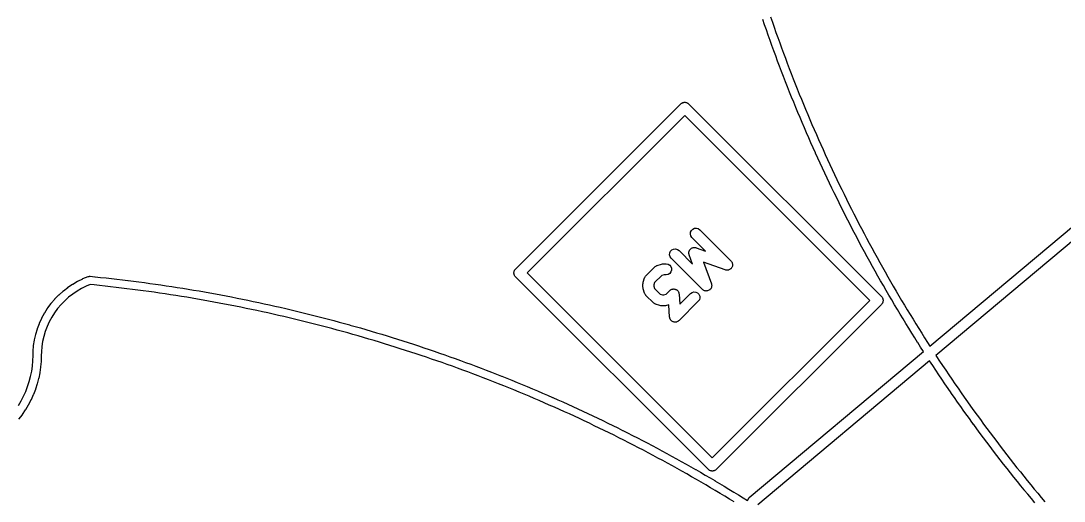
# Model space of a CAD drawing. Extents: x 83 to 195, y -153 to -41.
# Drawn here: x 140.45 to 159.39, y -114.65 to -105.92 of the extents above; entities that cross this region are included whole.
import ezdxf

# ---------------------------------------------------------------- set-up
doc = ezdxf.new("R2010")
doc.units = 0
doc.header["$MEASUREMENT"] = 0
doc.layers.add('BLACK', color=7, linetype='CONTINUOUS')

msp = doc.modelspace()

# ---------------------------------------------------------------- linework, layer by layer
at = {"layer": 'Black'}
for p, q in [((153.949, -105.993), (153.917, -105.899)), ((153.982, -106.088), (153.949, -105.993)), ((153.949, -105.993), (153.949, -105.993)), ((153.949, -105.993), (153.949, -105.993)), ((154.059, -105.85), (154.091, -105.944)), ((154.091, -105.944), (154.124, -106.038)), ((154.016, -106.183), (153.982, -106.088)), ((153.982, -106.088), (153.982, -106.088)), ((153.982, -106.088), (153.982, -106.088)), ((154.049, -106.277), (154.016, -106.183)), ((154.016, -106.183), (154.016, -106.183)), ((154.016, -106.183), (154.016, -106.183)), ((154.124, -106.038), (154.157, -106.133)), ((154.157, -106.133), (154.19, -106.227)), ((154.083, -106.371), (154.049, -106.277)), ((154.049, -106.277), (154.049, -106.277)), ((154.049, -106.277), (154.049, -106.277)), ((154.083, -106.372), (154.083, -106.371)), ((154.083, -106.371), (154.083, -106.371)), ((154.117, -106.466), (154.083, -106.372)), ((154.19, -106.227), (154.224, -106.32)), ((154.224, -106.32), (154.258, -106.414)), ((154.152, -106.56), (154.117, -106.466)), ((154.117, -106.466), (154.117, -106.466)), ((154.117, -106.466), (154.117, -106.466)), ((154.187, -106.654), (154.152, -106.56)), ((154.152, -106.56), (154.152, -106.56)), ((154.152, -106.56), (154.152, -106.56)), ((154.258, -106.414), (154.293, -106.508)), ((154.293, -106.508), (154.293, -106.508)), ((154.293, -106.508), (154.327, -106.601)), ((154.222, -106.748), (154.187, -106.654)), ((154.187, -106.654), (154.187, -106.654)), ((154.187, -106.654), (154.187, -106.654)), ((154.258, -106.841), (154.222, -106.748)), ((154.222, -106.748), (154.222, -106.748)), ((154.222, -106.748), (154.222, -106.748)), ((154.327, -106.601), (154.362, -106.694)), ((154.362, -106.694), (154.362, -106.694)), ((154.362, -106.694), (154.398, -106.788)), ((154.258, -106.842), (154.258, -106.841)), ((154.258, -106.841), (154.258, -106.841)), ((154.294, -106.935), (154.258, -106.842)), ((154.33, -107.028), (154.294, -106.935)), ((154.294, -106.935), (154.294, -106.935)), ((154.294, -106.935), (154.294, -106.935)), ((154.398, -106.788), (154.434, -106.881)), ((154.434, -106.881), (154.47, -106.974)), ((154.33, -107.029), (154.33, -107.028)), ((154.33, -107.028), (154.33, -107.028)), ((154.367, -107.122), (154.33, -107.029)), ((154.404, -107.215), (154.367, -107.122)), ((154.367, -107.122), (154.367, -107.122)), ((154.367, -107.122), (154.367, -107.122)), ((154.47, -106.974), (154.506, -107.067)), ((154.506, -107.067), (154.506, -107.067)), ((154.506, -107.067), (154.543, -107.159)), ((154.441, -107.308), (154.404, -107.215)), ((154.404, -107.215), (154.404, -107.215)), ((154.404, -107.215), (154.404, -107.215)), ((154.479, -107.401), (154.441, -107.308)), ((154.441, -107.308), (154.441, -107.308)), ((154.441, -107.308), (154.441, -107.308)), ((154.543, -107.159), (154.58, -107.252)), ((154.58, -107.252), (154.618, -107.344)), ((149.43, -110.43), (152.43, -107.43)), ((152.43, -107.43), (152.437, -107.425)), ((152.437, -107.425), (152.444, -107.419)), ((152.444, -107.419), (152.452, -107.415)), ((152.452, -107.415), (152.459, -107.41)), ((152.459, -107.41), (152.467, -107.408)), ((152.467, -107.408), (152.475, -107.404)), ((152.475, -107.404), (152.484, -107.404)), ((152.484, -107.404), (152.492, -107.401)), ((152.492, -107.401), (152.501, -107.402)), ((152.501, -107.402), (152.51, -107.401)), ((152.51, -107.401), (152.518, -107.404)), ((152.518, -107.404), (152.527, -107.404)), ((152.527, -107.404), (152.535, -107.408)), ((152.535, -107.408), (152.543, -107.41)), ((152.543, -107.41), (152.55, -107.415)), ((152.55, -107.415), (152.558, -107.419)), ((152.558, -107.419), (152.565, -107.425)), ((152.565, -107.425), (152.572, -107.43)), ((152.572, -107.43), (156.072, -110.93)), ((154.517, -107.494), (154.479, -107.401)), ((154.479, -107.401), (154.479, -107.401)), ((154.479, -107.401), (154.479, -107.401)), ((154.555, -107.586), (154.517, -107.494)), ((154.517, -107.494), (154.517, -107.494)), ((154.517, -107.494), (154.517, -107.494)), ((154.618, -107.344), (154.618, -107.344)), ((154.618, -107.344), (154.656, -107.437)), ((154.656, -107.437), (154.694, -107.529)), ((152.501, -107.642), (149.642, -110.501)), ((155.86, -111.001), (152.501, -107.642)), ((154.555, -107.587), (154.555, -107.586)), ((154.555, -107.586), (154.555, -107.586)), ((154.594, -107.679), (154.555, -107.587)), ((154.633, -107.771), (154.594, -107.679)), ((154.594, -107.679), (154.594, -107.679)), ((154.594, -107.679), (154.594, -107.679)), ((154.694, -107.529), (154.732, -107.621)), ((154.732, -107.621), (154.771, -107.713)), ((154.771, -107.713), (154.81, -107.804)), ((154.672, -107.863), (154.633, -107.771)), ((154.633, -107.771), (154.633, -107.771)), ((154.633, -107.771), (154.633, -107.771)), ((154.672, -107.864), (154.672, -107.863)), ((154.712, -107.955), (154.672, -107.864)), ((154.672, -107.864), (154.672, -107.864)), ((154.81, -107.804), (154.85, -107.896)), ((154.85, -107.896), (154.889, -107.987)), ((154.712, -107.956), (154.712, -107.955)), ((154.752, -108.047), (154.712, -107.956)), ((154.712, -107.956), (154.712, -107.956)), ((154.752, -108.048), (154.752, -108.047)), ((154.792, -108.139), (154.752, -108.048)), ((154.752, -108.048), (154.752, -108.048)), ((154.889, -107.987), (154.929, -108.079)), ((154.929, -108.079), (154.97, -108.17)), ((154.833, -108.231), (154.792, -108.139)), ((154.792, -108.139), (154.792, -108.139)), ((154.792, -108.139), (154.792, -108.139)), ((154.874, -108.322), (154.833, -108.231)), ((154.833, -108.231), (154.833, -108.231)), ((154.833, -108.231), (154.833, -108.231)), ((154.97, -108.17), (155.011, -108.261)), ((155.011, -108.261), (155.052, -108.352)), ((154.874, -108.323), (154.874, -108.322)), ((154.874, -108.322), (154.874, -108.322)), ((154.915, -108.414), (154.874, -108.323)), ((154.957, -108.505), (154.915, -108.414)), ((154.915, -108.414), (154.915, -108.414)), ((154.915, -108.414), (154.915, -108.414)), ((155.052, -108.352), (155.093, -108.443)), ((155.093, -108.443), (155.135, -108.533)), ((154.999, -108.596), (154.957, -108.505)), ((154.957, -108.505), (154.957, -108.505)), ((154.957, -108.505), (154.957, -108.505)), ((155.041, -108.687), (154.999, -108.596)), ((154.999, -108.596), (154.999, -108.596)), ((154.999, -108.596), (154.999, -108.596)), ((155.135, -108.533), (155.177, -108.623)), ((155.177, -108.623), (155.22, -108.714)), ((155.084, -108.778), (155.041, -108.687)), ((155.041, -108.687), (155.041, -108.687)), ((155.041, -108.687), (155.041, -108.687)), ((155.127, -108.868), (155.084, -108.778)), ((155.084, -108.778), (155.084, -108.778)), ((155.084, -108.778), (155.084, -108.778)), ((155.22, -108.714), (155.262, -108.804)), ((155.262, -108.804), (155.306, -108.894)), ((155.17, -108.959), (155.127, -108.868)), ((155.127, -108.868), (155.127, -108.868)), ((155.127, -108.868), (155.127, -108.868)), ((155.214, -109.049), (155.17, -108.959)), ((155.17, -108.959), (155.17, -108.959)), ((155.17, -108.959), (155.17, -108.959)), ((155.306, -108.894), (155.349, -108.983)), ((155.349, -108.983), (155.393, -109.073)), ((155.258, -109.139), (155.214, -109.049)), ((155.214, -109.049), (155.214, -109.049)), ((155.214, -109.049), (155.214, -109.049)), ((155.302, -109.229), (155.258, -109.139)), ((155.258, -109.139), (155.258, -109.139)), ((155.258, -109.139), (155.258, -109.139)), ((155.393, -109.073), (155.393, -109.073)), ((155.393, -109.073), (155.437, -109.162)), ((155.437, -109.162), (155.481, -109.252)), ((155.347, -109.319), (155.302, -109.229)), ((155.302, -109.229), (155.302, -109.229)), ((155.302, -109.229), (155.302, -109.229)), ((155.392, -109.408), (155.347, -109.319)), ((155.347, -109.319), (155.347, -109.319)), ((155.347, -109.319), (155.347, -109.319)), ((155.392, -109.409), (155.392, -109.408)), ((155.392, -109.408), (155.392, -109.408)), ((155.437, -109.498), (155.392, -109.409)), ((155.481, -109.252), (155.526, -109.341)), ((155.526, -109.341), (155.571, -109.43)), ((156.95, -111.831), (159.951, -109.313)), ((155.483, -109.587), (155.437, -109.498)), ((155.437, -109.498), (155.437, -109.498)), ((155.437, -109.498), (155.437, -109.498)), ((155.529, -109.676), (155.483, -109.587)), ((155.483, -109.587), (155.483, -109.587)), ((155.483, -109.587), (155.483, -109.587)), ((155.571, -109.43), (155.616, -109.519)), ((155.616, -109.519), (155.616, -109.519)), ((155.616, -109.519), (155.662, -109.607)), ((160.051, -109.486), (157.058, -111.998)), ((152.603, -109.796), (152.606, -109.761)), ((152.606, -109.761), (152.621, -109.73)), ((152.621, -109.73), (152.646, -109.705)), ((152.646, -109.705), (152.677, -109.69)), ((152.677, -109.69), (152.712, -109.687)), ((152.712, -109.687), (152.745, -109.696)), ((152.745, -109.696), (152.774, -109.716)), ((152.774, -109.716), (153.339, -110.282)), ((155.575, -109.765), (155.529, -109.676)), ((155.529, -109.676), (155.529, -109.676)), ((155.529, -109.676), (155.529, -109.676)), ((155.622, -109.854), (155.575, -109.765)), ((155.575, -109.765), (155.575, -109.765)), ((155.575, -109.765), (155.575, -109.765)), ((155.662, -109.607), (155.708, -109.696)), ((155.708, -109.696), (155.754, -109.784)), ((155.754, -109.784), (155.801, -109.872)), ((152.612, -109.829), (152.603, -109.796)), ((152.632, -109.858), (152.612, -109.829)), ((152.879, -110.105), (152.632, -109.858)), ((155.669, -109.943), (155.622, -109.854)), ((155.622, -109.854), (155.622, -109.854)), ((155.622, -109.854), (155.622, -109.854)), ((155.716, -110.031), (155.669, -109.943)), ((155.669, -109.943), (155.669, -109.943)), ((155.669, -109.943), (155.669, -109.943)), ((155.801, -109.872), (155.848, -109.96)), ((155.848, -109.96), (155.895, -110.048)), ((152.226, -110.173), (152.229, -110.138)), ((152.235, -110.206), (152.226, -110.173)), ((152.229, -110.138), (152.244, -110.107)), ((152.244, -110.107), (152.269, -110.082)), ((152.269, -110.082), (152.3, -110.068)), ((152.3, -110.068), (152.335, -110.065)), ((152.335, -110.065), (152.368, -110.074)), ((152.368, -110.074), (152.397, -110.093)), ((152.397, -110.093), (152.644, -110.34)), ((152.576, -110.137), (152.578, -110.129)), ((152.578, -110.146), (152.576, -110.137)), ((152.578, -110.12), (152.581, -110.112)), ((152.578, -110.129), (152.578, -110.12)), ((152.578, -110.155), (152.578, -110.146)), ((152.581, -110.163), (152.578, -110.155)), ((152.581, -110.112), (152.582, -110.103)), ((152.582, -110.171), (152.581, -110.163)), ((152.582, -110.103), (152.586, -110.095)), ((152.644, -110.34), (152.582, -110.171)), ((152.586, -110.095), (152.589, -110.087)), ((152.589, -110.087), (152.595, -110.081)), ((152.595, -110.081), (152.6, -110.073)), ((152.6, -110.073), (152.606, -110.067)), ((152.606, -110.067), (152.612, -110.061)), ((152.612, -110.061), (152.619, -110.056)), ((152.619, -110.056), (152.626, -110.051)), ((152.626, -110.051), (152.634, -110.048)), ((152.634, -110.048), (152.642, -110.043)), ((152.642, -110.043), (152.651, -110.042)), ((152.651, -110.042), (152.659, -110.039)), ((152.659, -110.039), (152.667, -110.039)), ((152.667, -110.039), (152.676, -110.037)), ((152.676, -110.037), (152.685, -110.039)), ((152.685, -110.039), (152.693, -110.039)), ((152.693, -110.039), (152.702, -110.042)), ((152.702, -110.042), (152.71, -110.043)), ((152.71, -110.043), (152.879, -110.105)), ((155.763, -110.119), (155.716, -110.031)), ((155.716, -110.031), (155.716, -110.031)), ((155.716, -110.031), (155.716, -110.031)), ((155.764, -110.119), (155.763, -110.119)), ((155.811, -110.207), (155.764, -110.119)), ((155.764, -110.119), (155.764, -110.119)), ((155.895, -110.048), (155.943, -110.136)), ((155.943, -110.136), (155.991, -110.223)), ((151.998, -110.366), (152.079, -110.339)), ((152.079, -110.339), (152.095, -110.336)), ((152.095, -110.336), (152.11, -110.334)), ((152.11, -110.334), (152.164, -110.334)), ((152.164, -110.334), (152.198, -110.34)), ((152.198, -110.34), (152.229, -110.357)), ((152.229, -110.357), (152.251, -110.384)), ((152.255, -110.235), (152.235, -110.206)), ((152.821, -110.801), (152.255, -110.235)), ((153.235, -110.447), (152.843, -110.304)), ((152.843, -110.304), (152.986, -110.696)), ((153.339, -110.282), (153.347, -110.293)), ((153.347, -110.293), (153.355, -110.303)), ((153.355, -110.303), (153.357, -110.307)), ((153.357, -110.307), (153.359, -110.311)), ((153.359, -110.311), (153.363, -110.323)), ((153.363, -110.323), (153.367, -110.335)), ((153.367, -110.335), (153.367, -110.34)), ((153.367, -110.34), (153.368, -110.344)), ((153.368, -110.344), (153.367, -110.357)), ((153.367, -110.357), (153.367, -110.37)), ((155.811, -110.208), (155.811, -110.207)), ((155.811, -110.207), (155.811, -110.207)), ((155.86, -110.295), (155.811, -110.208)), ((155.908, -110.383), (155.86, -110.295)), ((155.86, -110.295), (155.86, -110.295)), ((155.86, -110.295), (155.86, -110.295)), ((155.991, -110.223), (156.039, -110.31)), ((156.039, -110.31), (156.039, -110.31)), ((156.039, -110.31), (156.088, -110.397)), ((149.401, -110.492), (149.404, -110.484)), ((149.402, -110.501), (149.401, -110.492)), ((149.401, -110.51), (149.402, -110.501)), ((149.404, -110.518), (149.401, -110.51)), ((149.404, -110.475), (149.408, -110.467)), ((149.404, -110.484), (149.404, -110.475)), ((149.404, -110.527), (149.404, -110.518)), ((149.408, -110.535), (149.404, -110.527)), ((149.408, -110.467), (149.41, -110.459)), ((149.41, -110.543), (149.408, -110.535)), ((149.41, -110.459), (149.415, -110.451)), ((149.415, -110.55), (149.41, -110.543)), ((149.415, -110.451), (149.419, -110.444)), ((149.419, -110.558), (149.415, -110.55)), ((149.419, -110.444), (149.425, -110.437)), ((149.425, -110.437), (149.43, -110.43)), ((149.642, -110.501), (153.001, -113.859)), ((151.794, -110.556), (151.797, -110.551)), ((151.797, -110.551), (151.959, -110.39)), ((152.084, -110.548), (151.955, -110.676)), ((151.959, -110.39), (151.964, -110.386)), ((151.964, -110.386), (151.967, -110.382)), ((151.967, -110.382), (151.978, -110.377)), ((151.978, -110.377), (151.987, -110.37)), ((151.987, -110.37), (151.993, -110.368)), ((151.993, -110.368), (151.998, -110.366)), ((152.127, -110.534), (152.084, -110.548)), ((152.164, -110.534), (152.127, -110.534)), ((152.198, -110.528), (152.164, -110.534)), ((152.229, -110.51), (152.198, -110.528)), ((152.251, -110.484), (152.229, -110.51)), ((152.251, -110.384), (152.263, -110.416)), ((152.263, -110.451), (152.251, -110.484)), ((152.263, -110.416), (152.263, -110.451)), ((153.247, -110.449), (153.235, -110.447)), ((153.26, -110.452), (153.247, -110.449)), ((153.264, -110.452), (153.26, -110.452)), ((153.269, -110.453), (153.264, -110.452)), ((153.282, -110.45), (153.269, -110.453)), ((153.295, -110.449), (153.282, -110.45)), ((153.299, -110.447), (153.295, -110.449)), ((153.303, -110.447), (153.299, -110.447)), ((153.314, -110.44), (153.303, -110.447)), ((153.326, -110.435), (153.314, -110.44)), ((153.329, -110.432), (153.326, -110.435)), ((153.333, -110.429), (153.329, -110.432)), ((153.341, -110.419), (153.333, -110.429)), ((153.351, -110.41), (153.341, -110.419)), ((153.352, -110.406), (153.351, -110.41)), ((153.355, -110.403), (153.352, -110.406)), ((153.36, -110.39), (153.355, -110.403)), ((153.365, -110.379), (153.36, -110.39)), ((153.366, -110.374), (153.365, -110.379)), ((153.367, -110.37), (153.366, -110.374)), ((155.957, -110.471), (155.908, -110.383)), ((155.908, -110.383), (155.908, -110.383)), ((155.908, -110.383), (155.908, -110.383)), ((156.006, -110.558), (155.957, -110.471)), ((155.957, -110.471), (155.957, -110.471)), ((155.957, -110.471), (155.957, -110.471)), ((156.088, -110.397), (156.137, -110.484)), ((156.137, -110.484), (156.186, -110.571)), ((141.309, -110.762), (141.392, -110.706)), ((141.392, -110.706), (141.394, -110.705)), ((141.394, -110.705), (141.396, -110.703)), ((141.396, -110.703), (141.483, -110.653)), ((141.483, -110.653), (141.485, -110.652)), ((141.485, -110.652), (141.487, -110.651)), ((141.487, -110.651), (141.577, -110.607)), ((141.641, -110.742), (141.556, -110.784)), ((141.577, -110.607), (141.579, -110.606)), ((141.579, -110.606), (141.582, -110.604)), ((141.582, -110.604), (141.674, -110.567)), ((141.714, -110.713), (141.641, -110.742)), ((141.674, -110.567), (141.676, -110.566)), ((141.676, -110.566), (141.677, -110.566)), ((141.677, -110.566), (141.681, -110.565)), ((141.681, -110.565), (141.684, -110.563)), ((141.684, -110.563), (141.692, -110.563)), ((141.692, -110.563), (141.7, -110.561)), ((141.7, -110.561), (141.701, -110.561)), ((141.701, -110.561), (141.703, -110.561)), ((141.703, -110.561), (141.706, -110.562)), ((141.706, -110.562), (141.71, -110.562)), ((141.71, -110.562), (141.8, -110.571)), ((141.785, -110.72), (141.714, -110.713)), ((141.884, -110.73), (141.785, -110.72)), ((141.8, -110.571), (141.801, -110.571)), ((141.801, -110.571), (141.801, -110.571)), ((141.801, -110.571), (141.9, -110.581)), ((141.984, -110.741), (141.884, -110.73)), ((141.9, -110.581), (141.9, -110.581)), ((141.9, -110.581), (141.9, -110.581)), ((141.9, -110.581), (142, -110.592)), ((142.083, -110.752), (141.984, -110.741)), ((142, -110.592), (142, -110.592)), ((142, -110.592), (142, -110.592)), ((142, -110.592), (142.1, -110.603)), ((142.1, -110.603), (142.1, -110.603)), ((142.1, -110.603), (142.1, -110.603)), ((142.1, -110.603), (142.199, -110.614)), ((142.199, -110.614), (142.199, -110.614)), ((142.199, -110.614), (142.199, -110.614)), ((142.199, -110.614), (142.299, -110.626)), ((142.299, -110.626), (142.299, -110.626)), ((142.299, -110.626), (142.299, -110.626)), ((142.299, -110.626), (142.398, -110.638)), ((142.398, -110.638), (142.398, -110.638)), ((142.398, -110.638), (142.399, -110.638)), ((142.399, -110.638), (142.498, -110.651)), ((142.498, -110.651), (142.498, -110.651)), ((142.498, -110.651), (142.498, -110.651)), ((142.498, -110.651), (142.597, -110.664)), ((142.597, -110.664), (142.597, -110.664)), ((142.597, -110.664), (142.597, -110.664)), ((142.597, -110.664), (142.697, -110.677)), ((142.697, -110.677), (142.697, -110.677)), ((142.697, -110.677), (142.697, -110.677)), ((142.697, -110.677), (142.796, -110.69)), ((142.796, -110.69), (142.796, -110.691)), ((142.796, -110.691), (142.796, -110.691)), ((142.796, -110.691), (142.895, -110.704)), ((142.895, -110.704), (142.895, -110.705)), ((142.895, -110.705), (142.895, -110.705)), ((142.895, -110.705), (142.994, -110.719)), ((142.994, -110.719), (142.995, -110.719)), ((142.995, -110.719), (142.995, -110.719)), ((142.995, -110.719), (143.094, -110.734)), ((143.094, -110.734), (143.094, -110.734)), ((143.094, -110.734), (143.094, -110.734)), ((143.094, -110.734), (143.193, -110.749)), ((149.425, -110.564), (149.419, -110.558)), ((149.43, -110.572), (149.425, -110.564)), ((152.93, -114.072), (149.43, -110.572)), ((151.741, -110.703), (151.744, -110.687)), ((151.741, -110.757), (151.741, -110.703)), ((151.744, -110.687), (151.746, -110.671)), ((151.746, -110.671), (151.773, -110.591)), ((151.773, -110.591), (151.776, -110.585)), ((151.776, -110.585), (151.777, -110.58)), ((151.777, -110.58), (151.784, -110.57)), ((151.784, -110.57), (151.79, -110.56)), ((151.79, -110.56), (151.794, -110.556)), ((151.955, -110.676), (151.941, -110.719)), ((151.941, -110.719), (151.941, -110.741)), ((151.941, -110.741), (151.955, -110.784)), ((152.986, -110.696), (152.988, -110.709)), ((152.988, -110.709), (152.991, -110.721)), ((152.992, -110.73), (152.989, -110.743)), ((152.991, -110.721), (152.991, -110.726)), ((152.991, -110.726), (152.992, -110.73)), ((156.056, -110.645), (156.006, -110.558)), ((156.006, -110.558), (156.006, -110.558)), ((156.006, -110.558), (156.006, -110.558)), ((156.105, -110.732), (156.056, -110.645)), ((156.056, -110.645), (156.056, -110.645)), ((156.056, -110.645), (156.056, -110.645)), ((156.106, -110.732), (156.105, -110.732)), ((156.105, -110.732), (156.105, -110.732)), ((156.156, -110.819), (156.106, -110.732)), ((156.186, -110.571), (156.236, -110.658)), ((156.236, -110.658), (156.285, -110.744)), ((141.074, -110.972), (141.144, -110.9)), ((141.144, -110.9), (141.146, -110.898)), ((141.146, -110.898), (141.148, -110.896)), ((141.148, -110.896), (141.222, -110.83)), ((141.222, -110.83), (141.224, -110.828)), ((141.224, -110.828), (141.226, -110.826)), ((141.226, -110.826), (141.305, -110.765)), ((141.305, -110.765), (141.307, -110.764)), ((141.307, -110.764), (141.309, -110.762)), ((141.395, -110.885), (141.32, -110.943)), ((141.474, -110.832), (141.395, -110.885)), ((141.556, -110.784), (141.474, -110.832)), ((142.182, -110.763), (142.083, -110.752)), ((142.281, -110.775), (142.182, -110.763)), ((142.38, -110.787), (142.281, -110.775)), ((142.479, -110.8), (142.38, -110.787)), ((142.578, -110.812), (142.479, -110.8)), ((142.676, -110.826), (142.578, -110.812)), ((142.775, -110.839), (142.676, -110.826)), ((142.874, -110.853), (142.775, -110.839)), ((142.973, -110.867), (142.874, -110.853)), ((143.071, -110.882), (142.973, -110.867)), ((142.973, -110.867), (142.973, -110.867)), ((143.17, -110.897), (143.071, -110.882)), ((143.269, -110.912), (143.17, -110.897)), ((143.193, -110.749), (143.193, -110.749)), ((143.193, -110.749), (143.193, -110.749)), ((143.193, -110.749), (143.292, -110.764)), ((143.367, -110.928), (143.269, -110.912)), ((143.292, -110.764), (143.292, -110.764)), ((143.292, -110.764), (143.292, -110.764)), ((143.292, -110.764), (143.391, -110.78)), ((143.466, -110.944), (143.367, -110.928)), ((143.391, -110.78), (143.391, -110.78)), ((143.391, -110.78), (143.391, -110.78)), ((143.391, -110.78), (143.49, -110.796)), ((143.49, -110.796), (143.49, -110.796)), ((143.49, -110.796), (143.49, -110.796)), ((143.49, -110.796), (143.589, -110.812)), ((143.589, -110.812), (143.589, -110.812)), ((143.589, -110.812), (143.589, -110.812)), ((143.589, -110.812), (143.688, -110.829)), ((143.688, -110.829), (143.688, -110.829)), ((143.688, -110.829), (143.688, -110.829)), ((143.688, -110.829), (143.786, -110.847)), ((143.786, -110.847), (143.786, -110.847)), ((143.786, -110.847), (143.787, -110.847)), ((143.787, -110.847), (143.885, -110.864)), ((143.885, -110.864), (143.885, -110.864)), ((143.885, -110.864), (143.885, -110.864)), ((143.885, -110.864), (143.984, -110.882)), ((143.984, -110.882), (143.984, -110.882)), ((143.984, -110.882), (143.984, -110.882)), ((143.984, -110.882), (144.082, -110.9)), ((144.082, -110.9), (144.082, -110.9)), ((144.082, -110.9), (144.083, -110.9)), ((144.083, -110.9), (144.181, -110.919)), ((144.181, -110.919), (144.181, -110.919)), ((144.181, -110.919), (144.181, -110.919)), ((144.181, -110.919), (144.279, -110.938)), ((151.744, -110.773), (151.741, -110.757)), ((151.746, -110.788), (151.744, -110.773)), ((151.773, -110.869), (151.746, -110.788)), ((151.776, -110.874), (151.773, -110.869)), ((151.777, -110.88), (151.776, -110.874)), ((151.784, -110.89), (151.777, -110.88)), ((151.79, -110.9), (151.784, -110.89)), ((151.794, -110.904), (151.79, -110.9)), ((151.797, -110.908), (151.794, -110.904)), ((151.932, -111.043), (151.797, -110.908)), ((151.955, -110.784), (152.057, -110.885)), ((152.057, -110.885), (152.1, -110.899)), ((152.1, -110.899), (152.121, -110.899)), ((152.121, -110.899), (152.164, -110.885)), ((152.164, -110.885), (152.228, -110.821)), ((152.228, -110.821), (152.236, -110.815)), ((152.236, -110.815), (152.243, -110.808)), ((152.243, -110.808), (152.25, -110.805)), ((152.25, -110.805), (152.257, -110.801)), ((152.257, -110.801), (152.266, -110.798)), ((152.266, -110.798), (152.275, -110.794)), ((152.275, -110.794), (152.283, -110.794)), ((152.283, -110.794), (152.29, -110.792)), ((152.29, -110.792), (152.3, -110.793)), ((152.3, -110.793), (152.31, -110.792)), ((152.31, -110.792), (152.317, -110.794)), ((152.317, -110.794), (152.325, -110.795)), ((152.325, -110.795), (152.334, -110.799)), ((152.334, -110.799), (152.343, -110.802)), ((152.343, -110.802), (152.349, -110.806)), ((152.349, -110.806), (152.356, -110.81)), ((152.356, -110.81), (152.363, -110.817)), ((152.363, -110.817), (152.371, -110.822)), ((152.371, -110.822), (152.375, -110.829)), ((152.375, -110.829), (152.381, -110.834)), ((152.381, -110.834), (152.385, -110.843)), ((152.385, -110.843), (152.39, -110.851)), ((152.39, -110.851), (152.392, -110.859)), ((152.392, -110.859), (152.396, -110.866)), ((152.396, -110.866), (152.396, -110.875)), ((152.396, -110.875), (152.399, -110.885)), ((152.399, -110.885), (152.411, -111.069)), ((152.411, -111.069), (152.605, -110.875)), ((152.605, -110.875), (152.634, -110.855)), ((152.634, -110.855), (152.667, -110.846)), ((152.667, -110.846), (152.702, -110.849)), ((152.702, -110.849), (152.733, -110.863)), ((152.733, -110.863), (152.758, -110.888)), ((152.758, -110.888), (152.773, -110.92)), ((152.773, -110.92), (152.776, -110.954)), ((152.832, -110.808), (152.821, -110.801)), ((152.842, -110.816), (152.832, -110.808)), ((152.846, -110.818), (152.842, -110.816)), ((152.849, -110.821), (152.846, -110.818)), ((152.862, -110.824), (152.849, -110.821)), ((152.874, -110.828), (152.862, -110.824)), ((152.879, -110.828), (152.874, -110.828)), ((152.883, -110.83), (152.879, -110.828)), ((152.896, -110.828), (152.883, -110.83)), ((152.909, -110.828), (152.896, -110.828)), ((152.913, -110.827), (152.909, -110.828)), ((152.917, -110.826), (152.913, -110.827)), ((152.929, -110.821), (152.917, -110.826)), ((152.942, -110.817), (152.929, -110.821)), ((152.945, -110.814), (152.942, -110.817)), ((152.949, -110.812), (152.945, -110.814)), ((152.958, -110.803), (152.949, -110.812)), ((152.968, -110.794), (152.958, -110.803)), ((152.97, -110.79), (152.968, -110.794)), ((152.974, -110.787), (152.97, -110.79)), ((152.979, -110.775), (152.974, -110.787)), ((152.986, -110.764), (152.979, -110.775)), ((152.988, -110.756), (152.986, -110.76)), ((152.986, -110.76), (152.986, -110.764)), ((152.989, -110.743), (152.988, -110.756)), ((156.072, -110.93), (156.077, -110.937)), ((156.206, -110.906), (156.156, -110.819)), ((156.156, -110.819), (156.156, -110.819)), ((156.156, -110.819), (156.156, -110.819)), ((156.257, -110.992), (156.206, -110.906)), ((156.206, -110.906), (156.206, -110.906)), ((156.206, -110.906), (156.206, -110.906)), ((156.285, -110.744), (156.336, -110.83)), ((156.336, -110.83), (156.386, -110.916)), ((156.386, -110.916), (156.437, -111.002)), ((140.944, -111.136), (141.003, -111.056)), ((141.003, -111.056), (141.005, -111.054)), ((141.005, -111.054), (141.006, -111.052)), ((141.006, -111.052), (141.071, -110.976)), ((141.071, -110.976), (141.073, -110.974)), ((141.073, -110.974), (141.074, -110.972)), ((141.184, -111.074), (141.122, -111.147)), ((141.25, -111.006), (141.184, -111.074)), ((141.32, -110.943), (141.25, -111.006)), ((143.564, -110.96), (143.466, -110.944)), ((143.466, -110.944), (143.466, -110.944)), ((143.662, -110.977), (143.564, -110.96)), ((143.76, -110.994), (143.662, -110.977)), ((143.662, -110.977), (143.662, -110.977)), ((143.859, -111.012), (143.76, -110.994)), ((143.957, -111.03), (143.859, -111.012)), ((144.055, -111.048), (143.957, -111.03)), ((143.957, -111.03), (143.957, -111.03)), ((144.153, -111.066), (144.055, -111.048)), ((144.251, -111.085), (144.153, -111.066)), ((144.349, -111.105), (144.251, -111.085)), ((144.279, -110.938), (144.279, -110.938)), ((144.279, -110.938), (144.28, -110.938)), ((144.28, -110.938), (144.378, -110.957)), ((144.446, -111.124), (144.349, -111.105)), ((144.349, -111.105), (144.349, -111.105)), ((144.378, -110.957), (144.378, -110.957)), ((144.378, -110.957), (144.378, -110.957)), ((144.378, -110.957), (144.476, -110.977)), ((144.476, -110.977), (144.476, -110.977)), ((144.476, -110.977), (144.476, -110.977)), ((144.476, -110.977), (144.574, -110.997)), ((144.574, -110.997), (144.574, -110.997)), ((144.574, -110.997), (144.575, -110.997)), ((144.575, -110.997), (144.672, -111.018)), ((144.672, -111.018), (144.673, -111.018)), ((144.673, -111.018), (144.673, -111.018)), ((144.673, -111.018), (144.77, -111.038)), ((144.77, -111.038), (144.771, -111.039)), ((144.771, -111.039), (144.771, -111.039)), ((144.771, -111.039), (144.869, -111.06)), ((144.869, -111.06), (144.869, -111.06)), ((144.869, -111.06), (144.869, -111.06)), ((144.869, -111.06), (144.966, -111.081)), ((144.966, -111.081), (144.967, -111.081)), ((144.967, -111.081), (144.967, -111.081)), ((144.967, -111.081), (145.064, -111.103)), ((145.064, -111.103), (145.064, -111.103)), ((145.064, -111.103), (145.065, -111.103)), ((145.065, -111.103), (145.162, -111.125)), ((151.937, -111.046), (151.932, -111.043)), ((151.94, -111.051), (151.937, -111.046)), ((151.951, -111.056), (151.94, -111.051)), ((151.96, -111.063), (151.951, -111.056)), ((151.966, -111.064), (151.96, -111.063)), ((151.971, -111.067), (151.966, -111.064)), ((152.052, -111.094), (151.971, -111.067)), ((152.068, -111.096), (152.052, -111.094)), ((152.083, -111.099), (152.068, -111.096)), ((152.137, -111.099), (152.083, -111.099)), ((152.153, -111.096), (152.137, -111.099)), ((152.169, -111.094), (152.153, -111.096)), ((152.211, -111.08), (152.169, -111.094)), ((152.226, -111.302), (152.211, -111.08)), ((152.747, -111.016), (152.397, -111.366)), ((152.767, -110.988), (152.747, -111.016)), ((152.776, -110.954), (152.767, -110.988)), ((153.001, -113.859), (155.86, -111.001)), ((156.072, -111.072), (153.072, -114.072)), ((156.077, -111.064), (156.072, -111.072)), ((156.077, -110.937), (156.083, -110.944)), ((156.083, -111.058), (156.077, -111.064)), ((156.083, -110.944), (156.087, -110.951)), ((156.087, -111.05), (156.083, -111.058)), ((156.087, -110.951), (156.092, -110.959)), ((156.092, -111.043), (156.087, -111.05)), ((156.092, -110.959), (156.094, -110.967)), ((156.094, -111.035), (156.092, -111.043)), ((156.094, -110.967), (156.098, -110.975)), ((156.098, -111.027), (156.094, -111.035)), ((156.098, -110.975), (156.098, -110.984)), ((156.098, -110.984), (156.101, -110.992)), ((156.101, -111.01), (156.098, -111.018)), ((156.098, -111.018), (156.098, -111.027)), ((156.101, -110.992), (156.1, -111.001)), ((156.1, -111.001), (156.101, -111.01)), ((156.308, -111.078), (156.257, -110.992)), ((156.257, -110.992), (156.257, -110.992)), ((156.257, -110.992), (156.257, -110.992)), ((156.308, -111.079), (156.308, -111.078)), ((156.359, -111.165), (156.308, -111.079)), ((156.308, -111.079), (156.308, -111.079)), ((156.437, -111.002), (156.488, -111.088)), ((156.488, -111.088), (156.539, -111.173)), ((140.837, -111.318), (140.885, -111.23)), ((140.885, -111.23), (140.886, -111.228)), ((140.886, -111.228), (140.887, -111.225)), ((140.887, -111.225), (140.941, -111.141)), ((140.941, -111.141), (140.943, -111.139)), ((140.943, -111.139), (140.944, -111.136)), ((141.015, -111.303), (140.97, -111.387)), ((141.066, -111.223), (141.015, -111.303)), ((141.122, -111.147), (141.066, -111.223)), ((144.544, -111.144), (144.446, -111.124)), ((144.642, -111.164), (144.544, -111.144)), ((144.739, -111.185), (144.642, -111.164)), ((144.837, -111.206), (144.739, -111.185)), ((144.934, -111.228), (144.837, -111.206)), ((145.031, -111.249), (144.934, -111.228)), ((145.129, -111.272), (145.031, -111.249)), ((145.226, -111.294), (145.129, -111.272)), ((145.162, -111.125), (145.162, -111.125)), ((145.162, -111.125), (145.162, -111.125)), ((145.162, -111.125), (145.26, -111.148)), ((145.323, -111.317), (145.226, -111.294)), ((145.26, -111.148), (145.26, -111.148)), ((145.26, -111.148), (145.26, -111.148)), ((145.26, -111.148), (145.357, -111.171)), ((145.357, -111.171), (145.358, -111.171)), ((145.358, -111.171), (145.358, -111.171)), ((145.358, -111.171), (145.455, -111.194)), ((145.455, -111.194), (145.455, -111.194)), ((145.455, -111.194), (145.455, -111.194)), ((145.455, -111.194), (145.552, -111.218)), ((145.552, -111.218), (145.552, -111.218)), ((145.552, -111.218), (145.553, -111.218)), ((145.553, -111.218), (145.65, -111.242)), ((145.65, -111.242), (145.65, -111.242)), ((145.65, -111.242), (145.65, -111.242)), ((145.65, -111.242), (145.747, -111.266)), ((145.747, -111.266), (145.747, -111.266)), ((145.747, -111.266), (145.747, -111.266)), ((145.747, -111.266), (145.844, -111.291)), ((145.844, -111.291), (145.844, -111.291)), ((145.844, -111.291), (145.844, -111.291)), ((145.844, -111.291), (145.941, -111.316)), ((152.228, -111.312), (152.226, -111.302)), ((156.411, -111.251), (156.359, -111.165)), ((156.359, -111.165), (156.359, -111.165)), ((156.359, -111.165), (156.359, -111.165)), ((156.463, -111.336), (156.411, -111.251)), ((156.411, -111.251), (156.411, -111.251)), ((156.411, -111.251), (156.411, -111.251)), ((156.539, -111.173), (156.591, -111.258)), ((156.591, -111.258), (156.643, -111.343)), ((140.756, -111.512), (140.791, -111.418)), ((140.791, -111.418), (140.793, -111.416)), ((140.793, -111.413), (140.835, -111.322)), ((140.793, -111.416), (140.793, -111.413)), ((140.835, -111.322), (140.836, -111.32)), ((140.836, -111.32), (140.837, -111.318)), ((140.931, -111.473), (140.898, -111.562)), ((140.97, -111.387), (140.931, -111.473)), ((145.42, -111.34), (145.323, -111.317)), ((145.517, -111.363), (145.42, -111.34)), ((145.614, -111.387), (145.517, -111.363)), ((145.517, -111.363), (145.517, -111.363)), ((145.71, -111.412), (145.614, -111.387)), ((145.807, -111.436), (145.71, -111.412)), ((145.904, -111.461), (145.807, -111.436)), ((146, -111.486), (145.904, -111.461)), ((145.904, -111.461), (145.904, -111.461)), ((145.941, -111.316), (145.941, -111.316)), ((145.941, -111.316), (145.942, -111.316)), ((145.942, -111.316), (146.038, -111.341)), ((146.096, -111.512), (146, -111.486)), ((146.038, -111.341), (146.038, -111.341)), ((146.038, -111.341), (146.039, -111.341)), ((146.039, -111.341), (146.135, -111.367)), ((146.135, -111.367), (146.135, -111.367)), ((146.135, -111.367), (146.135, -111.367)), ((146.135, -111.367), (146.232, -111.393)), ((146.232, -111.393), (146.232, -111.393)), ((146.232, -111.393), (146.232, -111.393)), ((146.232, -111.393), (146.329, -111.42)), ((146.329, -111.42), (146.329, -111.42)), ((146.329, -111.42), (146.329, -111.42)), ((146.329, -111.42), (146.425, -111.446)), ((146.425, -111.446), (146.425, -111.447)), ((146.425, -111.447), (146.426, -111.447)), ((146.426, -111.447), (146.522, -111.474)), ((146.522, -111.474), (146.522, -111.474)), ((146.522, -111.474), (146.522, -111.474)), ((146.522, -111.474), (146.618, -111.501)), ((152.229, -111.321), (152.228, -111.312)), ((152.233, -111.328), (152.229, -111.321)), ((152.234, -111.336), (152.233, -111.328)), ((152.24, -111.344), (152.234, -111.336)), ((152.244, -111.353), (152.24, -111.344)), ((152.249, -111.358), (152.244, -111.353)), ((152.254, -111.365), (152.249, -111.358)), ((152.262, -111.371), (152.254, -111.365)), ((152.269, -111.377), (152.262, -111.371)), ((152.276, -111.381), (152.269, -111.377)), ((152.282, -111.385), (152.276, -111.381)), ((152.291, -111.388), (152.282, -111.385)), ((152.3, -111.392), (152.291, -111.388)), ((152.308, -111.393), (152.3, -111.392)), ((152.315, -111.395), (152.308, -111.393)), ((152.325, -111.394), (152.315, -111.395)), ((152.335, -111.395), (152.325, -111.394)), ((152.342, -111.393), (152.335, -111.395)), ((152.35, -111.393), (152.342, -111.393)), ((152.359, -111.389), (152.35, -111.393)), ((152.368, -111.386), (152.359, -111.389)), ((152.374, -111.382), (152.368, -111.386)), ((152.382, -111.379), (152.374, -111.382)), ((152.389, -111.372), (152.382, -111.379)), ((152.397, -111.366), (152.389, -111.372)), ((156.463, -111.337), (156.463, -111.336)), ((156.463, -111.336), (156.463, -111.336)), ((156.515, -111.422), (156.463, -111.337)), ((156.568, -111.507), (156.515, -111.422)), ((156.515, -111.422), (156.515, -111.422)), ((156.515, -111.422), (156.515, -111.422)), ((156.643, -111.343), (156.695, -111.428)), ((156.695, -111.428), (156.748, -111.513)), ((140.703, -111.715), (140.725, -111.617)), ((140.725, -111.617), (140.726, -111.615)), ((140.726, -111.612), (140.755, -111.516)), ((140.726, -111.615), (140.726, -111.612)), ((140.755, -111.516), (140.756, -111.514)), ((140.756, -111.514), (140.756, -111.512)), ((140.871, -111.653), (140.85, -111.745)), ((140.898, -111.562), (140.871, -111.653)), ((146.193, -111.538), (146.096, -111.512)), ((146.096, -111.512), (146.096, -111.512)), ((146.289, -111.564), (146.193, -111.538)), ((146.385, -111.591), (146.289, -111.564)), ((146.481, -111.618), (146.385, -111.591)), ((146.385, -111.591), (146.385, -111.591)), ((146.577, -111.645), (146.481, -111.618)), ((146.673, -111.673), (146.577, -111.645)), ((146.577, -111.645), (146.577, -111.645)), ((146.618, -111.501), (146.618, -111.501)), ((146.618, -111.501), (146.619, -111.501)), ((146.619, -111.501), (146.715, -111.529)), ((146.768, -111.701), (146.673, -111.673)), ((146.715, -111.529), (146.715, -111.529)), ((146.715, -111.529), (146.715, -111.529)), ((146.715, -111.529), (146.811, -111.557)), ((146.811, -111.557), (146.811, -111.557)), ((146.811, -111.557), (146.811, -111.557)), ((146.811, -111.557), (146.907, -111.586)), ((146.907, -111.586), (146.907, -111.586)), ((146.907, -111.586), (146.907, -111.586)), ((146.907, -111.586), (147.003, -111.615)), ((147.003, -111.615), (147.003, -111.615)), ((147.003, -111.615), (147.003, -111.615)), ((147.003, -111.615), (147.099, -111.644)), ((147.099, -111.644), (147.099, -111.644)), ((147.099, -111.644), (147.099, -111.644)), ((147.099, -111.644), (147.195, -111.674)), ((147.195, -111.674), (147.195, -111.674)), ((147.195, -111.674), (147.195, -111.674)), ((147.195, -111.674), (147.29, -111.704)), ((156.621, -111.592), (156.568, -111.507)), ((156.568, -111.507), (156.568, -111.507)), ((156.568, -111.507), (156.568, -111.507)), ((156.621, -111.593), (156.621, -111.592)), ((156.621, -111.592), (156.621, -111.592)), ((156.674, -111.677), (156.621, -111.593)), ((156.674, -111.678), (156.674, -111.677)), ((156.674, -111.677), (156.674, -111.677)), ((156.727, -111.762), (156.674, -111.678)), ((156.748, -111.513), (156.801, -111.597)), ((156.801, -111.597), (156.854, -111.682)), ((156.854, -111.682), (156.908, -111.766)), ((140.678, -111.923), (140.686, -111.824)), ((140.686, -111.824), (140.687, -111.821)), ((140.687, -111.819), (140.702, -111.72)), ((140.687, -111.821), (140.687, -111.819)), ((140.702, -111.72), (140.703, -111.717)), ((140.703, -111.717), (140.703, -111.715)), ((140.836, -111.839), (140.828, -111.934)), ((140.85, -111.745), (140.836, -111.839)), ((146.864, -111.73), (146.768, -111.701)), ((146.768, -111.701), (146.768, -111.701)), ((146.96, -111.758), (146.864, -111.73)), ((147.055, -111.787), (146.96, -111.758)), ((147.15, -111.817), (147.055, -111.787)), ((147.245, -111.847), (147.15, -111.817)), ((147.34, -111.877), (147.245, -111.847)), ((147.245, -111.847), (147.245, -111.847)), ((147.29, -111.704), (147.29, -111.704)), ((147.29, -111.704), (147.291, -111.704)), ((147.291, -111.704), (147.386, -111.734)), ((147.435, -111.907), (147.34, -111.877)), ((147.386, -111.734), (147.386, -111.734)), ((147.386, -111.734), (147.386, -111.734)), ((147.386, -111.734), (147.481, -111.765)), ((147.481, -111.765), (147.481, -111.765)), ((147.481, -111.765), (147.482, -111.765)), ((147.482, -111.765), (147.577, -111.796)), ((147.577, -111.796), (147.577, -111.796)), ((147.577, -111.796), (147.577, -111.796)), ((147.577, -111.796), (147.672, -111.827)), ((147.672, -111.827), (147.672, -111.827)), ((147.672, -111.827), (147.672, -111.827)), ((147.672, -111.827), (147.767, -111.859)), ((147.767, -111.859), (147.767, -111.859)), ((147.767, -111.859), (147.767, -111.859)), ((147.767, -111.859), (147.862, -111.891)), ((156.728, -111.762), (156.727, -111.762)), ((156.781, -111.847), (156.728, -111.762)), ((156.728, -111.762), (156.728, -111.762)), ((156.782, -111.847), (156.781, -111.847)), ((156.781, -111.847), (156.781, -111.847)), ((156.834, -111.928), (156.782, -111.847)), ((156.908, -111.766), (156.95, -111.831)), ((140.673, -112.097), (140.676, -111.999)), ((140.676, -111.999), (140.678, -111.928)), ((140.678, -111.926), (140.678, -111.923)), ((140.678, -111.928), (140.678, -111.926)), ((140.826, -112.003), (140.823, -112.103)), ((140.828, -111.934), (140.826, -112.003)), ((140.826, -112.003), (140.826, -112.003)), ((140.826, -112.003), (140.826, -112.003)), ((147.53, -111.938), (147.435, -111.907)), ((147.625, -111.969), (147.53, -111.938)), ((147.72, -112.001), (147.625, -111.969)), ((147.814, -112.033), (147.72, -112.001)), ((147.908, -112.065), (147.814, -112.033)), ((147.862, -111.891), (147.862, -111.891)), ((147.862, -111.891), (147.862, -111.891)), ((147.862, -111.891), (147.957, -111.923)), ((148.003, -112.098), (147.908, -112.065)), ((147.957, -111.923), (147.957, -111.923)), ((147.957, -111.923), (147.957, -111.923)), ((147.957, -111.923), (148.052, -111.956)), ((148.052, -111.956), (148.052, -111.956)), ((148.052, -111.956), (148.052, -111.956)), ((148.052, -111.956), (148.146, -111.989)), ((148.146, -111.989), (148.147, -111.989)), ((148.147, -111.989), (148.147, -111.989)), ((148.147, -111.989), (148.241, -112.022)), ((148.241, -112.022), (148.241, -112.022)), ((148.241, -112.022), (148.241, -112.022)), ((148.241, -112.022), (148.335, -112.056)), ((148.335, -112.056), (148.335, -112.056)), ((148.335, -112.056), (148.336, -112.056)), ((148.336, -112.056), (148.43, -112.09)), ((153.672, -114.581), (156.834, -111.928)), ((157.058, -111.998), (157.07, -112.017)), ((157.07, -112.017), (157.125, -112.101)), ((140.651, -112.287), (140.665, -112.192)), ((140.665, -112.192), (140.673, -112.097)), ((140.814, -112.211), (140.8, -112.31)), ((140.823, -112.107), (140.814, -112.207)), ((140.814, -112.207), (140.814, -112.209)), ((140.814, -112.209), (140.814, -112.211)), ((140.823, -112.103), (140.823, -112.105)), ((140.823, -112.105), (140.823, -112.107)), ((148.097, -112.13), (148.003, -112.098)), ((148.191, -112.164), (148.097, -112.13)), ((148.097, -112.13), (148.097, -112.13)), ((148.285, -112.197), (148.191, -112.164)), ((148.378, -112.231), (148.285, -112.197)), ((148.472, -112.266), (148.378, -112.231)), ((148.43, -112.09), (148.43, -112.09)), ((148.43, -112.09), (148.43, -112.09)), ((148.43, -112.09), (148.524, -112.125)), ((148.524, -112.125), (148.524, -112.125)), ((148.524, -112.125), (148.524, -112.125)), ((148.524, -112.125), (148.618, -112.16)), ((148.618, -112.16), (148.618, -112.16)), ((148.618, -112.16), (148.618, -112.16)), ((148.618, -112.16), (148.712, -112.195)), ((148.712, -112.195), (148.712, -112.195)), ((148.712, -112.195), (148.712, -112.195)), ((148.712, -112.195), (148.806, -112.23)), ((148.806, -112.23), (148.806, -112.23)), ((148.806, -112.23), (148.806, -112.23)), ((148.806, -112.23), (148.899, -112.266)), ((156.942, -112.095), (153.826, -114.71)), ((156.945, -112.099), (156.942, -112.095)), ((157, -112.183), (156.945, -112.099)), ((156.945, -112.099), (156.945, -112.099)), ((156.945, -112.099), (156.945, -112.099)), ((157.055, -112.267), (157, -112.183)), ((157, -112.183), (157, -112.183)), ((157, -112.183), (157, -112.183)), ((157.125, -112.101), (157.18, -112.184)), ((157.18, -112.184), (157.236, -112.267)), ((140.608, -112.473), (140.632, -112.38)), ((140.632, -112.38), (140.651, -112.287)), ((140.778, -112.417), (140.753, -112.513)), ((140.779, -112.412), (140.778, -112.414)), ((140.778, -112.414), (140.778, -112.417)), ((140.799, -112.314), (140.779, -112.412)), ((140.8, -112.31), (140.799, -112.312)), ((140.799, -112.312), (140.799, -112.314)), ((148.566, -112.3), (148.472, -112.266)), ((148.659, -112.335), (148.566, -112.3)), ((148.752, -112.37), (148.659, -112.335)), ((148.846, -112.406), (148.752, -112.37)), ((148.752, -112.37), (148.752, -112.37)), ((148.938, -112.442), (148.846, -112.406)), ((148.899, -112.266), (148.899, -112.266)), ((148.899, -112.266), (148.899, -112.266)), ((148.899, -112.266), (148.993, -112.302)), ((149.031, -112.478), (148.938, -112.442)), ((148.938, -112.442), (148.938, -112.442)), ((148.993, -112.302), (148.993, -112.302)), ((148.993, -112.302), (148.993, -112.302)), ((148.993, -112.302), (149.086, -112.339)), ((149.086, -112.339), (149.086, -112.339)), ((149.086, -112.339), (149.086, -112.339)), ((149.086, -112.339), (149.179, -112.376)), ((149.179, -112.376), (149.18, -112.376)), ((149.18, -112.376), (149.18, -112.376)), ((149.18, -112.376), (149.273, -112.413)), ((149.273, -112.413), (149.273, -112.413)), ((149.273, -112.413), (149.273, -112.413)), ((149.273, -112.413), (149.366, -112.45)), ((157.111, -112.35), (157.055, -112.267)), ((157.055, -112.267), (157.055, -112.267)), ((157.055, -112.267), (157.055, -112.267)), ((157.167, -112.433), (157.111, -112.35)), ((157.111, -112.35), (157.111, -112.35)), ((157.111, -112.35), (157.111, -112.35)), ((157.223, -112.516), (157.167, -112.433)), ((157.167, -112.433), (157.167, -112.433)), ((157.167, -112.433), (157.167, -112.433)), ((157.236, -112.267), (157.291, -112.349)), ((157.291, -112.349), (157.347, -112.432)), ((157.347, -112.432), (157.347, -112.432)), ((157.347, -112.432), (157.404, -112.514)), ((140.544, -112.653), (140.578, -112.564)), ((140.578, -112.564), (140.608, -112.473)), ((140.719, -112.616), (140.683, -112.71)), ((140.72, -112.612), (140.719, -112.614)), ((140.719, -112.614), (140.719, -112.616)), ((140.751, -112.517), (140.72, -112.612)), ((140.752, -112.515), (140.751, -112.517)), ((140.753, -112.513), (140.752, -112.515)), ((149.124, -112.515), (149.031, -112.478)), ((149.217, -112.552), (149.124, -112.515)), ((149.309, -112.589), (149.217, -112.552)), ((149.402, -112.627), (149.309, -112.589)), ((149.366, -112.45), (149.366, -112.45)), ((149.366, -112.45), (149.366, -112.45)), ((149.366, -112.45), (149.458, -112.488)), ((149.494, -112.665), (149.402, -112.627)), ((149.458, -112.488), (149.458, -112.488)), ((149.458, -112.488), (149.459, -112.488)), ((149.459, -112.488), (149.551, -112.526)), ((149.551, -112.526), (149.551, -112.526)), ((149.551, -112.526), (149.551, -112.526)), ((149.551, -112.526), (149.644, -112.565)), ((149.644, -112.565), (149.644, -112.565)), ((149.644, -112.565), (149.644, -112.565)), ((149.644, -112.565), (149.736, -112.604)), ((149.736, -112.604), (149.736, -112.604)), ((149.736, -112.604), (149.736, -112.604)), ((149.736, -112.604), (149.828, -112.643)), ((157.28, -112.599), (157.223, -112.516)), ((157.223, -112.516), (157.223, -112.516)), ((157.223, -112.516), (157.223, -112.516)), ((157.337, -112.681), (157.28, -112.599)), ((157.28, -112.599), (157.28, -112.599)), ((157.28, -112.599), (157.28, -112.599)), ((157.404, -112.514), (157.46, -112.596)), ((157.46, -112.596), (157.517, -112.678)), ((140.459, -112.825), (140.504, -112.74)), ((140.504, -112.74), (140.544, -112.653)), ((140.638, -112.808), (140.591, -112.897)), ((140.64, -112.805), (140.638, -112.806)), ((140.638, -112.806), (140.638, -112.808)), ((140.681, -112.714), (140.64, -112.805)), ((140.682, -112.711), (140.681, -112.714)), ((140.683, -112.71), (140.682, -112.711)), ((149.586, -112.703), (149.494, -112.665)), ((149.678, -112.742), (149.586, -112.703)), ((149.77, -112.781), (149.678, -112.742)), ((149.678, -112.742), (149.678, -112.742)), ((149.861, -112.82), (149.77, -112.781)), ((149.828, -112.643), (149.828, -112.643)), ((149.828, -112.643), (149.829, -112.643)), ((149.829, -112.643), (149.921, -112.682)), ((149.953, -112.86), (149.861, -112.82)), ((149.921, -112.682), (149.921, -112.683)), ((149.921, -112.683), (149.921, -112.683)), ((149.921, -112.683), (150.013, -112.722)), ((150.013, -112.722), (150.013, -112.722)), ((150.013, -112.722), (150.013, -112.722)), ((150.013, -112.722), (150.104, -112.763)), ((150.104, -112.763), (150.104, -112.763)), ((150.104, -112.763), (150.105, -112.763)), ((150.105, -112.763), (150.196, -112.803)), ((150.196, -112.803), (150.196, -112.803)), ((150.196, -112.803), (150.196, -112.803)), ((150.196, -112.803), (150.288, -112.844)), ((157.337, -112.682), (157.337, -112.681)), ((157.394, -112.764), (157.337, -112.682)), ((157.337, -112.682), (157.337, -112.682)), ((157.451, -112.846), (157.394, -112.764)), ((157.394, -112.764), (157.394, -112.764)), ((157.394, -112.764), (157.394, -112.764)), ((157.517, -112.678), (157.574, -112.76)), ((157.574, -112.76), (157.632, -112.841)), ((140.41, -112.907), (140.459, -112.825)), ((140.535, -112.99), (140.478, -113.072)), ((140.536, -112.988), (140.535, -112.99)), ((140.537, -112.986), (140.536, -112.988)), ((140.589, -112.901), (140.537, -112.986)), ((140.59, -112.898), (140.589, -112.901)), ((140.591, -112.897), (140.59, -112.898)), ((150.044, -112.9), (149.953, -112.86)), ((150.135, -112.94), (150.044, -112.9)), ((150.226, -112.981), (150.135, -112.94)), ((150.317, -113.022), (150.226, -112.981)), ((150.226, -112.981), (150.226, -112.981)), ((150.288, -112.844), (150.288, -112.844)), ((150.288, -112.844), (150.288, -112.844)), ((150.288, -112.844), (150.379, -112.885)), ((150.379, -112.885), (150.379, -112.885)), ((150.379, -112.885), (150.379, -112.885)), ((150.379, -112.885), (150.47, -112.927)), ((150.47, -112.927), (150.47, -112.927)), ((150.47, -112.927), (150.471, -112.927)), ((150.471, -112.927), (150.561, -112.969)), ((150.561, -112.969), (150.562, -112.969)), ((150.562, -112.969), (150.562, -112.969)), ((150.562, -112.969), (150.652, -113.011)), ((150.652, -113.011), (150.652, -113.011)), ((150.652, -113.011), (150.653, -113.011)), ((150.653, -113.011), (150.743, -113.053)), ((157.452, -112.846), (157.451, -112.846)), ((157.509, -112.928), (157.452, -112.846)), ((157.452, -112.846), (157.452, -112.846)), ((157.567, -113.01), (157.509, -112.928)), ((157.509, -112.928), (157.509, -112.928)), ((157.509, -112.928), (157.509, -112.928)), ((157.626, -113.091), (157.567, -113.01)), ((157.567, -113.01), (157.567, -113.01)), ((157.567, -113.01), (157.567, -113.01)), ((157.632, -112.841), (157.689, -112.922)), ((157.689, -112.922), (157.748, -113.004)), ((157.748, -113.004), (157.806, -113.084)), ((140.476, -113.076), (140.415, -113.155)), ((140.477, -113.074), (140.476, -113.076)), ((140.478, -113.072), (140.477, -113.074)), ((150.408, -113.063), (150.317, -113.022)), ((150.499, -113.105), (150.408, -113.063)), ((150.589, -113.147), (150.499, -113.105)), ((150.679, -113.189), (150.589, -113.147)), ((150.77, -113.232), (150.679, -113.189)), ((150.743, -113.053), (150.743, -113.053)), ((150.743, -113.053), (150.743, -113.053)), ((150.743, -113.053), (150.834, -113.096)), ((150.834, -113.096), (150.834, -113.096)), ((150.834, -113.096), (150.834, -113.096)), ((150.834, -113.096), (150.924, -113.139)), ((150.924, -113.139), (150.924, -113.139)), ((150.924, -113.139), (150.925, -113.14)), ((150.925, -113.14), (151.015, -113.183)), ((151.015, -113.183), (151.015, -113.183)), ((151.015, -113.183), (151.015, -113.183)), ((151.015, -113.183), (151.105, -113.227)), ((157.684, -113.172), (157.626, -113.091)), ((157.626, -113.091), (157.626, -113.091)), ((157.626, -113.091), (157.626, -113.091)), ((157.685, -113.173), (157.684, -113.172)), ((157.743, -113.254), (157.685, -113.173)), ((157.685, -113.173), (157.685, -113.173)), ((157.806, -113.084), (157.865, -113.165)), ((157.865, -113.165), (157.924, -113.246)), ((150.859, -113.275), (150.77, -113.232)), ((150.949, -113.318), (150.859, -113.275)), ((151.039, -113.362), (150.949, -113.318)), ((151.129, -113.405), (151.039, -113.362)), ((151.105, -113.227), (151.105, -113.227)), ((151.105, -113.227), (151.105, -113.227)), ((151.105, -113.227), (151.195, -113.271)), ((151.195, -113.271), (151.195, -113.271)), ((151.195, -113.271), (151.195, -113.271)), ((151.195, -113.271), (151.285, -113.315)), ((151.285, -113.315), (151.285, -113.316)), ((151.285, -113.316), (151.285, -113.316)), ((151.285, -113.316), (151.374, -113.36)), ((151.374, -113.36), (151.374, -113.36)), ((151.374, -113.36), (151.375, -113.36)), ((151.375, -113.36), (151.464, -113.405)), ((157.744, -113.254), (157.743, -113.254)), ((157.803, -113.334), (157.744, -113.254)), ((157.744, -113.254), (157.744, -113.254)), ((157.803, -113.335), (157.803, -113.334)), ((157.862, -113.415), (157.803, -113.335)), ((157.803, -113.335), (157.803, -113.335)), ((157.924, -113.246), (157.983, -113.326)), ((157.983, -113.326), (158.042, -113.406)), ((151.218, -113.45), (151.129, -113.405)), ((151.129, -113.405), (151.129, -113.405)), ((151.307, -113.494), (151.218, -113.45)), ((151.218, -113.45), (151.218, -113.45)), ((151.396, -113.539), (151.307, -113.494)), ((151.485, -113.585), (151.396, -113.539)), ((151.396, -113.539), (151.396, -113.539)), ((151.464, -113.405), (151.464, -113.406)), ((151.464, -113.406), (151.464, -113.406)), ((151.464, -113.406), (151.553, -113.451)), ((151.553, -113.451), (151.553, -113.451)), ((151.553, -113.451), (151.554, -113.451)), ((151.554, -113.451), (151.642, -113.497)), ((151.642, -113.497), (151.643, -113.497)), ((151.643, -113.497), (151.643, -113.497)), ((151.643, -113.497), (151.732, -113.543)), ((151.732, -113.543), (151.732, -113.543)), ((151.732, -113.543), (151.732, -113.543)), ((151.732, -113.543), (151.82, -113.589)), ((157.922, -113.496), (157.862, -113.415)), ((157.862, -113.415), (157.862, -113.415)), ((157.862, -113.415), (157.862, -113.415)), ((157.982, -113.576), (157.922, -113.496)), ((157.922, -113.496), (157.922, -113.496)), ((157.922, -113.496), (157.922, -113.496)), ((158.043, -113.656), (157.982, -113.576)), ((157.982, -113.576), (157.982, -113.576)), ((157.982, -113.576), (157.982, -113.576)), ((158.042, -113.406), (158.102, -113.486)), ((158.102, -113.486), (158.162, -113.565)), ((158.162, -113.565), (158.223, -113.645)), ((151.574, -113.63), (151.485, -113.585)), ((151.662, -113.676), (151.574, -113.63)), ((151.751, -113.722), (151.662, -113.676)), ((151.839, -113.769), (151.751, -113.722)), ((151.82, -113.589), (151.82, -113.589)), ((151.82, -113.589), (151.821, -113.589)), ((151.821, -113.589), (151.909, -113.636)), ((151.927, -113.816), (151.839, -113.769)), ((151.839, -113.769), (151.839, -113.769)), ((151.909, -113.636), (151.909, -113.636)), ((151.909, -113.636), (151.909, -113.636)), ((151.909, -113.636), (151.998, -113.683)), ((151.998, -113.683), (151.998, -113.683)), ((151.998, -113.683), (151.998, -113.683)), ((151.998, -113.683), (152.086, -113.731)), ((152.086, -113.731), (152.086, -113.731)), ((152.086, -113.731), (152.086, -113.731)), ((152.086, -113.731), (152.174, -113.778)), ((158.103, -113.736), (158.043, -113.656)), ((158.043, -113.656), (158.043, -113.656)), ((158.043, -113.656), (158.043, -113.656)), ((158.104, -113.736), (158.103, -113.736)), ((158.165, -113.815), (158.104, -113.736)), ((158.104, -113.736), (158.104, -113.736)), ((158.223, -113.645), (158.284, -113.724)), ((158.284, -113.724), (158.344, -113.802)), ((152.015, -113.863), (151.927, -113.816)), ((152.103, -113.91), (152.015, -113.863)), ((152.19, -113.958), (152.103, -113.91)), ((152.174, -113.778), (152.174, -113.778)), ((152.174, -113.778), (152.174, -113.779)), ((152.174, -113.779), (152.262, -113.826)), ((152.277, -114.006), (152.19, -113.958)), ((152.262, -113.826), (152.262, -113.827)), ((152.262, -113.827), (152.262, -113.827)), ((152.262, -113.827), (152.35, -113.875)), ((152.35, -113.875), (152.35, -113.875)), ((152.35, -113.875), (152.35, -113.875)), ((152.35, -113.875), (152.438, -113.924)), ((152.438, -113.924), (152.438, -113.924)), ((152.438, -113.924), (152.438, -113.924)), ((152.438, -113.924), (152.525, -113.973)), ((158.226, -113.894), (158.165, -113.815)), ((158.165, -113.815), (158.165, -113.815)), ((158.165, -113.815), (158.165, -113.815)), ((158.226, -113.895), (158.226, -113.894)), ((158.287, -113.974), (158.226, -113.895)), ((158.226, -113.895), (158.226, -113.895)), ((158.344, -113.802), (158.406, -113.881)), ((158.406, -113.881), (158.467, -113.96)), ((158.467, -113.96), (158.529, -114.038)), ((152.365, -114.055), (152.277, -114.006)), ((152.451, -114.103), (152.365, -114.055)), ((152.539, -114.152), (152.451, -114.103)), ((152.525, -113.973), (152.525, -113.973)), ((152.525, -113.973), (152.525, -113.973)), ((152.525, -113.973), (152.612, -114.022)), ((152.612, -114.022), (152.612, -114.022)), ((152.612, -114.022), (152.613, -114.022)), ((152.613, -114.022), (152.699, -114.072)), ((152.699, -114.072), (152.7, -114.072)), ((152.7, -114.072), (152.7, -114.072)), ((152.7, -114.072), (152.786, -114.122)), ((152.786, -114.122), (152.786, -114.122)), ((152.786, -114.122), (152.787, -114.122)), ((152.787, -114.122), (152.873, -114.172)), ((152.937, -114.077), (152.93, -114.072)), ((152.944, -114.083), (152.937, -114.077)), ((152.952, -114.087), (152.944, -114.083)), ((152.959, -114.092), (152.952, -114.087)), ((152.967, -114.094), (152.959, -114.092)), ((152.975, -114.098), (152.967, -114.094)), ((152.984, -114.098), (152.975, -114.098)), ((152.992, -114.101), (152.984, -114.098)), ((153.001, -114.1), (152.992, -114.101)), ((153.01, -114.101), (153.001, -114.1)), ((153.018, -114.098), (153.01, -114.101)), ((153.027, -114.098), (153.018, -114.098)), ((153.035, -114.094), (153.027, -114.098)), ((153.043, -114.092), (153.035, -114.094)), ((153.05, -114.087), (153.043, -114.092)), ((153.058, -114.083), (153.05, -114.087)), ((153.065, -114.077), (153.058, -114.083)), ((153.072, -114.072), (153.065, -114.077)), ((158.288, -113.974), (158.287, -113.974)), ((158.349, -114.052), (158.288, -113.974)), ((158.288, -113.974), (158.288, -113.974)), ((158.349, -114.053), (158.349, -114.052)), ((158.35, -114.053), (158.349, -114.053)), ((158.412, -114.131), (158.35, -114.053)), ((158.474, -114.21), (158.412, -114.131)), ((158.412, -114.131), (158.412, -114.131)), ((158.412, -114.131), (158.412, -114.131)), ((158.529, -114.038), (158.591, -114.116)), ((158.591, -114.116), (158.654, -114.194)), ((152.625, -114.202), (152.539, -114.152)), ((152.712, -114.252), (152.625, -114.202)), ((152.798, -114.301), (152.712, -114.252)), ((152.884, -114.352), (152.798, -114.301)), ((152.873, -114.172), (152.873, -114.172)), ((152.873, -114.172), (152.873, -114.172)), ((152.873, -114.172), (152.96, -114.222)), ((152.96, -114.222), (152.96, -114.223)), ((152.96, -114.223), (152.96, -114.223)), ((152.96, -114.223), (153.046, -114.273)), ((153.046, -114.273), (153.046, -114.273)), ((153.046, -114.273), (153.046, -114.274)), ((153.046, -114.274), (153.132, -114.325)), ((153.132, -114.325), (153.132, -114.325)), ((153.132, -114.325), (153.133, -114.325)), ((153.133, -114.325), (153.218, -114.376)), ((158.537, -114.288), (158.474, -114.21)), ((158.474, -114.21), (158.474, -114.21)), ((158.474, -114.21), (158.474, -114.21)), ((158.6, -114.366), (158.537, -114.288)), ((158.537, -114.288), (158.537, -114.288)), ((158.537, -114.288), (158.537, -114.288)), ((158.654, -114.194), (158.716, -114.271)), ((158.716, -114.271), (158.716, -114.271)), ((158.716, -114.271), (158.779, -114.349)), ((152.97, -114.403), (152.884, -114.352)), ((153.056, -114.454), (152.97, -114.403)), ((153.141, -114.505), (153.056, -114.454)), ((153.226, -114.556), (153.141, -114.505)), ((153.218, -114.376), (153.218, -114.376)), ((153.218, -114.376), (153.219, -114.376)), ((153.219, -114.376), (153.304, -114.428)), ((153.304, -114.428), (153.304, -114.428)), ((153.304, -114.428), (153.304, -114.428)), ((153.304, -114.428), (153.39, -114.48)), ((153.39, -114.48), (153.39, -114.48)), ((153.39, -114.48), (153.39, -114.48)), ((153.39, -114.48), (153.475, -114.533)), ((158.663, -114.443), (158.6, -114.366)), ((158.6, -114.366), (158.6, -114.366)), ((158.6, -114.366), (158.6, -114.366)), ((158.663, -114.444), (158.663, -114.443)), ((158.727, -114.521), (158.663, -114.444)), ((158.663, -114.444), (158.663, -114.444)), ((158.791, -114.598), (158.727, -114.521)), ((158.727, -114.521), (158.727, -114.521)), ((158.727, -114.521), (158.727, -114.521)), ((158.779, -114.349), (158.842, -114.426)), ((158.842, -114.426), (158.906, -114.502)), ((158.906, -114.502), (158.97, -114.579)), ((153.311, -114.608), (153.226, -114.556)), ((153.396, -114.66), (153.311, -114.608)), ((153.475, -114.533), (153.475, -114.533)), ((153.475, -114.533), (153.475, -114.533)), ((153.475, -114.533), (153.56, -114.585)), ((153.56, -114.585), (153.561, -114.586)), ((153.561, -114.586), (153.561, -114.586)), ((153.561, -114.586), (153.641, -114.636)), ((153.641, -114.636), (153.672, -114.581)), ((158.855, -114.675), (158.791, -114.598)), ((158.791, -114.598), (158.791, -114.598)), ((158.791, -114.598), (158.791, -114.598)), ((158.97, -114.579), (159.034, -114.656))]:
    msp.add_line(p, q, dxfattribs=at)

doc.saveas('drawing.dxf')
